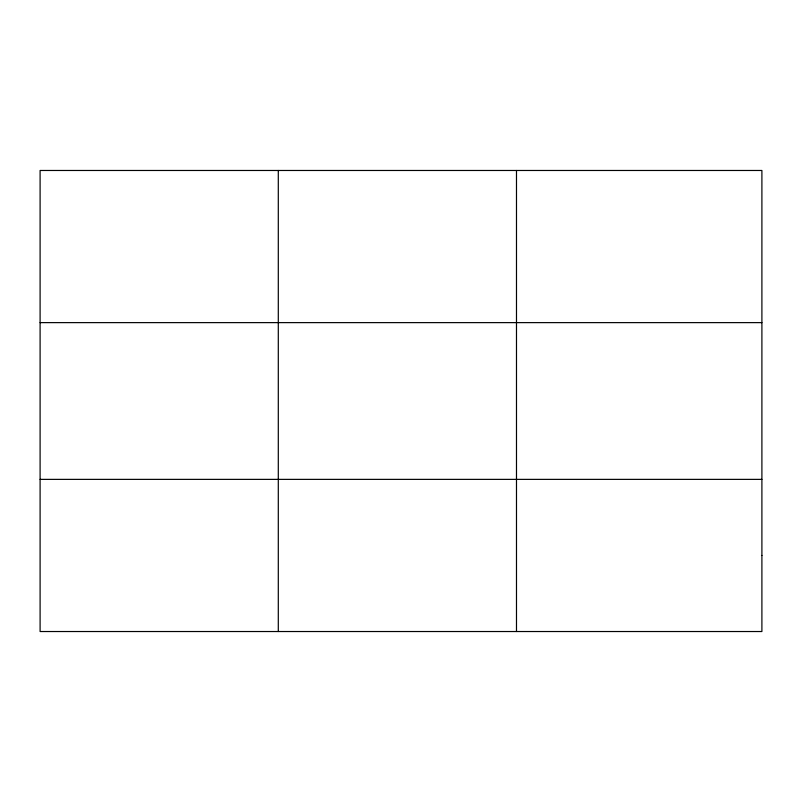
<?xml version="1.0" encoding="UTF-8"?>
<svg xmlns="http://www.w3.org/2000/svg" width="802" height="802" viewBox="0 0 802 802"><rect width="100%" height="100%" fill="white"/><g stroke="black" fill="none" stroke-linecap="round" stroke-linejoin="round"><path stroke-width="1.2" d="M278.294 170.475L278.294 631.525M516.488 170.475L516.488 631.525M40.1 322.625L761.9 322.625M40.1 479.375L761.9 479.375M761.9 555.455L761.9 631.525L40.1 631.525L40.1 170.475L761.9 170.475L761.9 555.455"/></g></svg>
